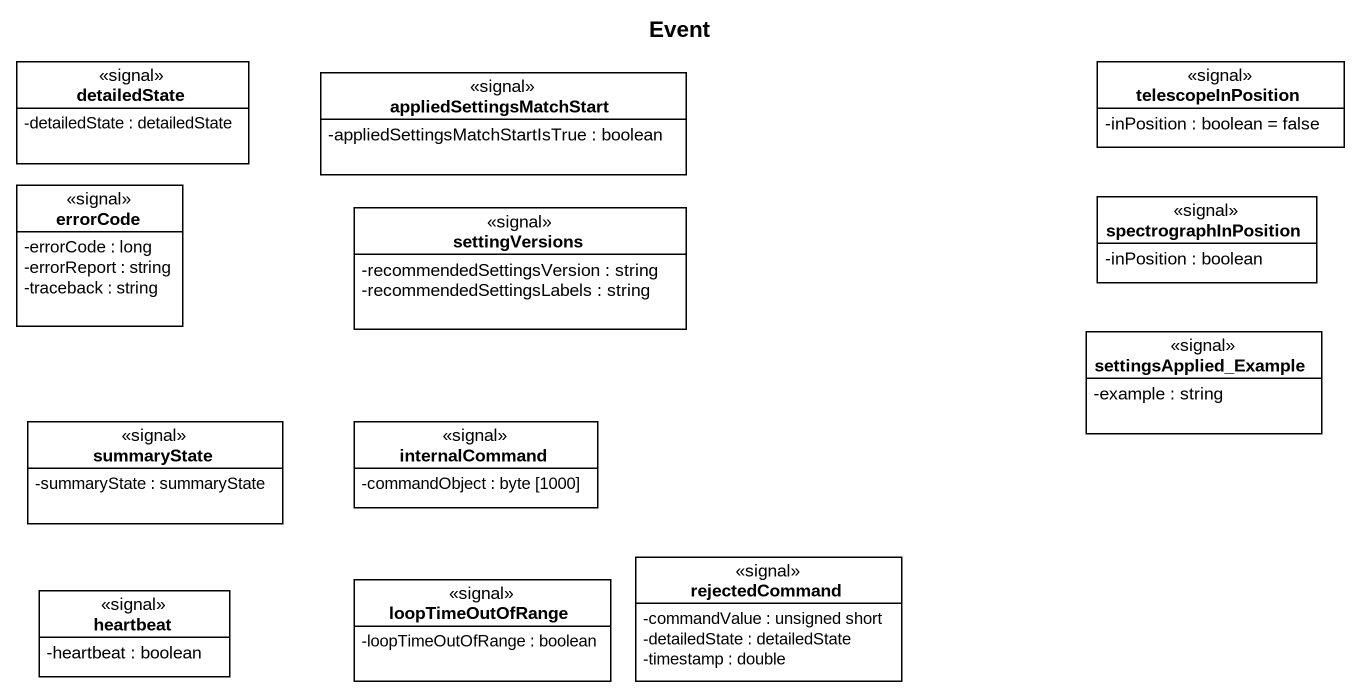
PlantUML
@startuml
title Event
hide circle
hide empty members
skinparam classAttributeIconSize 0
class detailedState <<signal>> {
  -detailedState : detailedState
}
class appliedSettingsMatchStart <<signal>> {
  -appliedSettingsMatchStartIsTrue : boolean
}
class telescopeInPosition <<signal>> {
  -inPosition : boolean = false
}
class errorCode <<signal>> {
  -errorCode : long
  -errorReport : string
  -traceback : string
}
class spectrographInPosition <<signal>> {
  -inPosition : boolean
}
class settingVersions <<signal>> {
  -recommendedSettingsVersion : string
  -recommendedSettingsLabels : string
}
class settingsApplied_Example <<signal>> {
  -example : string
}
class summaryState <<signal>> {
  -summaryState : summaryState
}
class internalCommand <<signal>> {
  -commandObject : byte [1000]
}
class rejectedCommand <<signal>> {
  -commandValue : unsigned short
  -detailedState : detailedState
  -timestamp : double
}
class heartbeat <<signal>> {
  -heartbeat : boolean
}
class loopTimeOutOfRange <<signal>> {
  -loopTimeOutOfRange : boolean
}
@enduml
